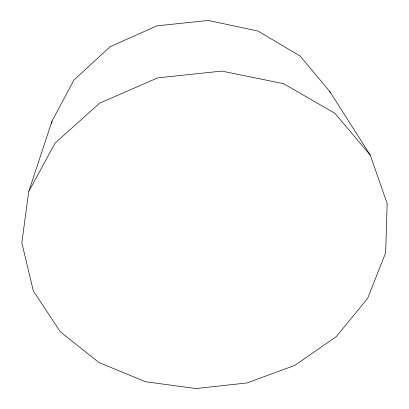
<?xml version="1.0" encoding="UTF-8"?>
<svg xmlns="http://www.w3.org/2000/svg" width="409" height="409" viewBox="0 0 409 409"><rect width="100%" height="100%" fill="white"/><g stroke="black" fill="none" stroke-linecap="round" stroke-linejoin="round"><path stroke-width="0.61" d="M28.702 191.683L21.83 242.818L33.318 290.896L60.256 331.725L98.927 362.527L145.43 381.709L195.972 388.55L246.954 382.962L294.884 365.349L336.295 336.617L367.691 298.294L385.651 252.772L387.17 203.508L370.268 155.144L329.843 91.585L300.15 56.064L258.151 31.115L208.35 20.45L156.841 25.864L110.164 46.703L73.983 79.965L52.03 121.079L28.702 191.683L55.133 143.038L99.663 103.16L157.68 77.874L221.836 71.084L283.524 83.671L334.859 113.267L370.268 155.144M51.672 123.584L52.03 121.079M329.843 91.585L330.278 92.787"/></g></svg>
